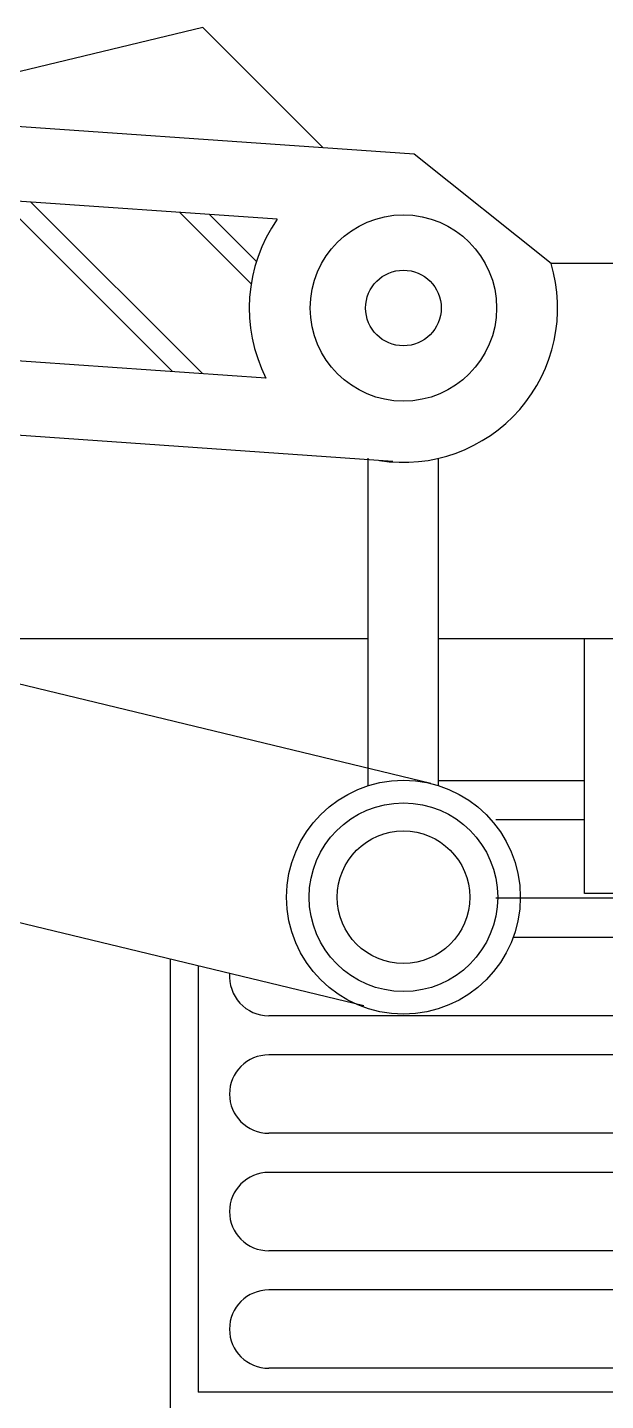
# Model space of a CAD drawing. Header units: centimetres. Extents: x 56177 to 99483, y 493 to 15482.
# Drawn here: x 56530.4 to 56559.9, y 2079.1 to 2149.2 of the extents above; entities that cross this region are included whole.
import ezdxf

# ---------------------------------------------------------------- set-up
doc = ezdxf.new("R2010")
doc.units = ezdxf.units.CM
doc.header["$MEASUREMENT"] = 0
doc.layers.add('010_BLOQUES', color=250, linetype='Continuous')

# ---------------------------------------------------------------- blocks, each defined once
blk = doc.blocks.new('A$C03271AD4')
at = {"layer": '010_BLOQUES'}
for p, q in [((3.03481, 1.6287), (2.94146, 1.60624)), ((3.09624, 1.56727), (3.03481, 1.6287)), ((3.09624, 1.56727), (2.53273, 1.60624)), ((3.07289, 1.5308), (2.3363, 1.58175)), ((3.14275, 1.56405), (3.09624, 1.56727)), ((3.21273, 1.50824), (3.14275, 1.56405)), ((3.01939, 1.45302), (2.93186, 1.54055)), ((3.03459, 1.45197), (2.94706, 1.5395)), ((3.0595, 1.49777), (3.02302, 1.53425)), ((3.0622, 1.50921), (3.03821, 1.5332)), ((3.41327, 1.50824), (3.21273, 1.50824)), ((3.0671, 1.44972), (2.48088, 1.49027)), ((3.1319, 1.40716), (2.51832, 1.4496)), ((3.11936, 1.24159), (3.11936, 1.40874)), ((3.15526, 1.24159), (3.15526, 1.40874)), ((3.15132, 1.24269), (2.81457, 1.3239)), ((3.11936, 1.31655), (2.84784, 1.31655)), ((3.22981, 1.31655), (3.15526, 1.31655)), ((3.79085, 1.31655), (3.22981, 1.31655)), ((3.22981, 1.18655), (3.22981, 1.31655)), ((3.22981, 1.24412), (3.15526, 1.24412)), ((3.22981, 1.22412), (3.18453, 1.22412)), ((3.11701, 1.12923), (2.78027, 1.21043)), ((3.7806, 1.18655), (3.22981, 1.18655)), ((3.48557, 1.18412), (3.18453, 1.18412)), ((3.48557, 1.16412), (3.19341, 1.16412)), ((3.01807, 1.15309), (3.01807, 0.91314)), ((3.03248, 1.14961), (3.03248, 0.93193)), ((3.48557, 1.12412), (3.06848, 1.12412)), ((3.48557, 1.10412), (3.06848, 1.10412)), ((3.48557, 1.06412), (3.06848, 1.06412)), ((3.48557, 1.04412), (3.06848, 1.04412)), ((3.48557, 1.00412), (3.06848, 1.00412)), ((3.48557, 0.98412), (3.06848, 0.98412)), ((3.48557, 0.94412), (3.06848, 0.94412)), ((3.52557, 0.93193), (3.03248, 0.93193))]:
    blk.add_line(p, q, dxfattribs=at)
for centre, radius in [((3.13731, 1.48545), 0.04758), ((3.13731, 1.48545), 0.01931), ((3.13731, 1.18463), 0.05972), ((3.13731, 1.18463), 0.04818), ((3.13731, 1.18463), 0.03386)]:
    blk.add_circle(centre, radius, dxfattribs=at)
for centre, radius, start, end in [((3.13731, 1.48545), 0.07878, 144.86029, 206.97038), ((3.13731, 1.48545), 0.07878, 261.02833, 16.81515), ((3.06848, 1.14412), 0.02, 175.36673, 270), ((3.06848, 1.08412), 0.02, 90, 270), ((3.06848, 1.02412), 0.02, 90, 270), ((3.06848, 0.96412), 0.02, 90, 270)]:
    blk.add_arc(centre, radius, start, end, dxfattribs=at)

msp = doc.modelspace()

# ---------------------------------------------------------------- block references
at = {"xscale": 100, "yscale": 100, "zscale": 100}
msp.add_blockref('A$C03271AD4', (56235.831, 1986.375), dxfattribs=at)

doc.saveas('drawing.dxf')
